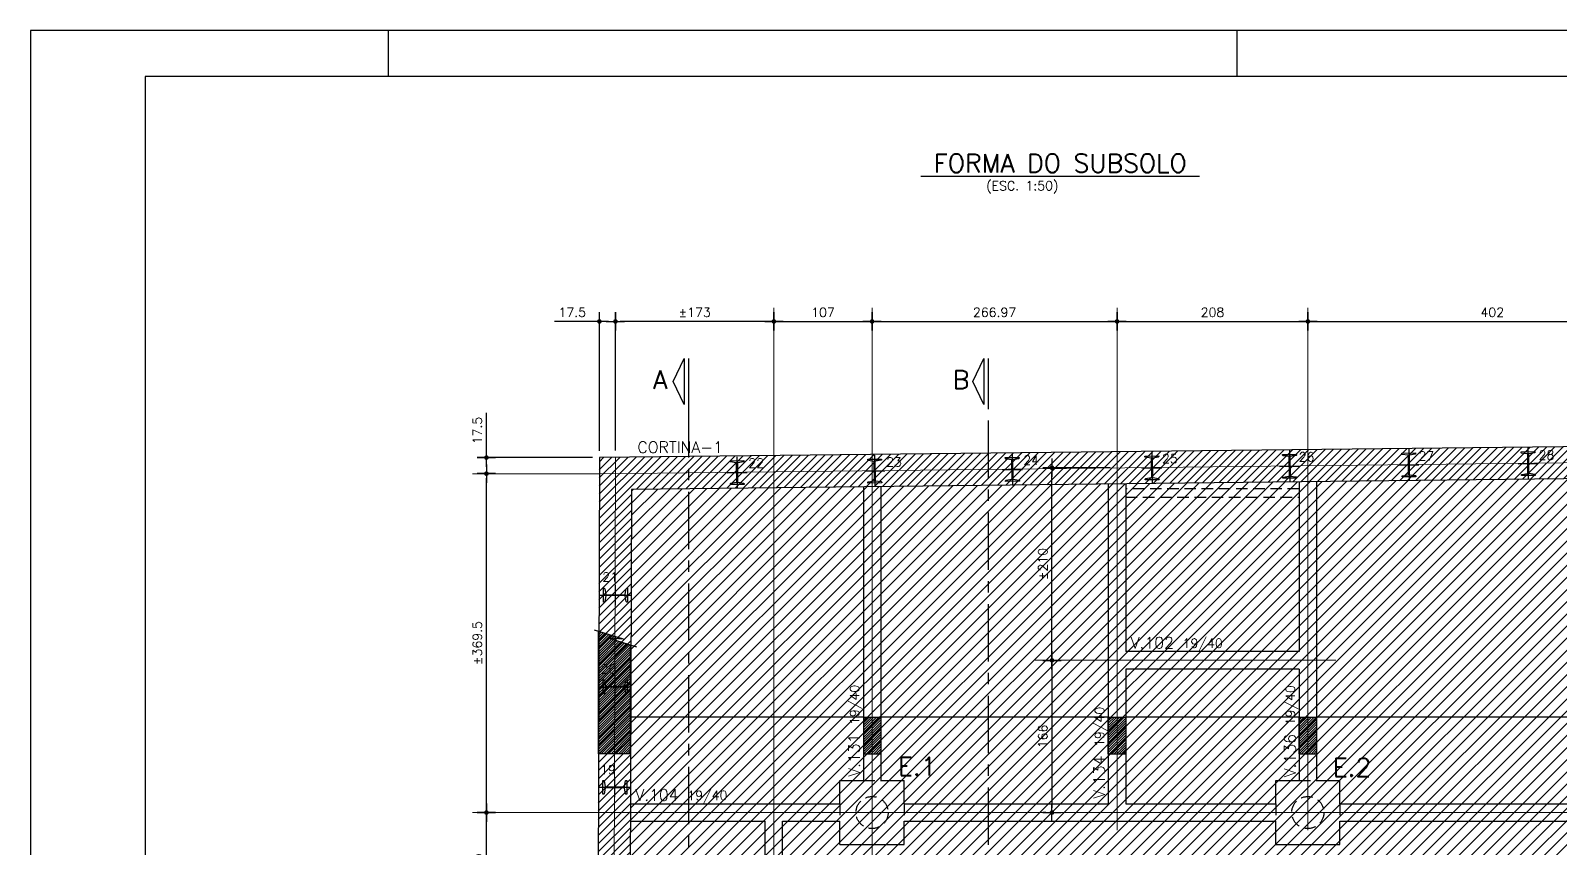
# Model space of a CAD drawing. Header units: inches. Extents: x 164 to 6104, y 4585 to 8790.
# Drawn here: x 164 to 1831, y 7899 to 8790 of the extents above; entities that cross this region are included whole.
import ezdxf

# ---------------------------------------------------------------- set-up
doc = ezdxf.new("R2010")
doc.units = ezdxf.units.IN
doc.header["$LTSCALE"] = 50
doc.header["$MEASUREMENT"] = 0
doc.linetypes.add('CENTER', pattern=[2, 1.25, -0.25, 0.25, -0.25])
doc.linetypes.add('HIDDEN', pattern=[0.375, 0.25, -0.125])
for name, color, linetype in [('ALVENARIA', 10, 'HIDDEN'), ('BLOCOS', 3, 'Continuous'), ('CORTE-FORMA', 1, 'Continuous'), ('CORTINA', 7, 'Continuous'), ('COTA', 6, 'Continuous'), ('EST_35Cm', 8, 'HIDDEN'), ('FO-TEXTO-VIGAS', 3, 'Continuous'), ('FOLHA', 7, 'Continuous'), ('HACHURA SOBRE PISO', 253, 'Continuous'), ('PERFIL-CORTINA', 210, 'Continuous'), ('TEXTO', 3, 'Continuous'), ('TEXTO_PERFIL', 4, 'Continuous')]:
    doc.layers.add(name, color=color, linetype=linetype)
for name, color, linetype, lineweight in [('FO-Eixos', 150, 'Continuous', 5), ('FO-Textos dos pilares', 3, 'Continuous', 20), ('FO-Vigas', 2, 'Continuous', 30)]:
    doc.layers.add(name, color=color, linetype=linetype, lineweight=lineweight)
doc.styles.add('060CL', font='simplex.shx', dxfattribs={"height": 11.25})
doc.styles.add('ROMANS', font='romans.shx')
doc.dimstyles.new('COTA_50', dxfattribs={"dimscale": 5, "dimtxt": 2, "dimasz": 1, "dimexe": 2, "dimexo": 1.5, "dimgap": 1, "dimtad": 1, "dimzin": 12, "dimdsep": 46, "dimtxsty": 'ROMANS', "dimblk1": 'COTA', "dimblk2": 'COTA', "dimsah": 1, "dimcen": -4, "dimdle": 1.5, "dimclrd": 6, "dimclre": 6, "dimclrt": 3, "dimadec": 0, "dimazin": 0, "dimtfac": 1, "dimtofl": 0, "dimtmove": 0, "dimatfit": 3, "dimldrblk": 'COTA', "dimfxl": 1, "dimtolj": 1, "dimtzin": 12, "dimarcsym": 0})
pattern_1 = [(45, (2325.815, 13706.9892), (-1.3258252, 1.3258252), [])]

# ---------------------------------------------------------------- blocks, each defined once
blk = doc.blocks.new('COTA')
at = {"layer": 'COTA'}
for p, q in [((2, 0), (-2, 0)), ((0, -2), (0, 2))]:
    blk.add_line(p, q, dxfattribs=at)
at = {"layer": 'COTA', "const_width": 0.5}
blk.add_lwpolyline([(-0.25, 0, 1), (0.25, 0, 1)], format="xyb", close=True, dxfattribs=at)
blk = doc.blocks.new('*D173')
at = {"layer": 'COTA', "color": 6, "lineweight": -2, "transparency": 16777216}
for p, q in [((974.5, 8468), (974.5, 8482.9)), ((1081.5, 8468), (1081.5, 8482.9)), ((979.5, 8472.9), (1076.5, 8472.9))]:
    blk.add_line(p, q, dxfattribs=at)
at = {"layer": 'Defpoints', "color": 0, "transparency": 16777216}
for p in [(1081.5, 8472.9), (974.5, 8460.5), (1081.5, 8460.5)]:
    blk.add_point(p, dxfattribs=at)
at = {"layer": 'COTA', "color": 6, "lineweight": -2, "transparency": 16777216, "xscale": 5, "yscale": 5, "zscale": 5, "rotation": 180}
blk.add_blockref('COTA', (974.5, 8472.9), dxfattribs=at)
at = {"layer": 'COTA', "color": 6, "lineweight": -2, "transparency": 16777216, "xscale": 5, "yscale": 5, "zscale": 5}
blk.add_blockref('COTA', (1081.5, 8472.9), dxfattribs=at)
at = {"layer": 'COTA', "color": 3, "transparency": 16777216, "insert": (1028, 8482.9), "char_height": 10, "attachment_point": 5, "style": 'ROMANS'}
blk.add_mtext('\\A1;107', dxfattribs=at)
blk = doc.blocks.new('*D174')
at = {"layer": 'COTA', "color": 6, "lineweight": -2, "transparency": 16777216}
for p, q in [((801.8, 8332.1), (801.8, 8482.9)), ((974.5, 8465.4), (974.5, 8482.9)), ((969.5, 8472.9), (806.8, 8472.9))]:
    blk.add_line(p, q, dxfattribs=at)
at = {"layer": 'Defpoints', "color": 0, "transparency": 16777216}
for p in [(801.8, 8472.9), (974.5, 8457.9), (801.8, 8324.6)]:
    blk.add_point(p, dxfattribs=at)
at = {"layer": 'COTA', "color": 6, "lineweight": -2, "transparency": 16777216, "xscale": 5, "yscale": 5, "zscale": 5, "rotation": 180}
blk.add_blockref('COTA', (801.8, 8472.9), dxfattribs=at)
at = {"layer": 'COTA', "color": 6, "lineweight": -2, "transparency": 16777216, "xscale": 5, "yscale": 5, "zscale": 5}
blk.add_blockref('COTA', (974.5, 8472.9), dxfattribs=at)
at = {"layer": 'COTA', "color": 3, "transparency": 16777216, "insert": (888.1, 8482.9), "char_height": 10, "attachment_point": 5, "style": 'ROMANS'}
blk.add_mtext('\\A1;%%P173', dxfattribs=at)
blk = doc.blocks.new('*D175')
at = {"layer": 'COTA', "color": 6, "lineweight": -2, "transparency": 16777216}
for p, q in [((784.3, 8331.9), (784.3, 8482.9)), ((801.8, 8467), (801.8, 8482.9)), ((779.3, 8472.9), (735.2, 8472.9)), ((806.8, 8472.9), (811.8, 8472.9))]:
    blk.add_line(p, q, dxfattribs=at)
at = {"layer": 'Defpoints', "color": 0, "transparency": 16777216}
for p in [(784.3, 8472.9), (801.8, 8459.5), (784.3, 8324.4)]:
    blk.add_point(p, dxfattribs=at)
at = {"layer": 'COTA', "color": 6, "lineweight": -2, "transparency": 16777216, "xscale": 5, "yscale": 5, "zscale": 5}
blk.add_blockref('COTA', (784.3, 8472.9), dxfattribs=at)
at = {"layer": 'COTA', "color": 6, "lineweight": -2, "transparency": 16777216, "xscale": 5, "yscale": 5, "zscale": 5, "rotation": 180}
blk.add_blockref('COTA', (801.8, 8472.9), dxfattribs=at)
at = {"layer": 'COTA', "color": 3, "transparency": 16777216, "insert": (754.7, 8482.9), "char_height": 10, "attachment_point": 5, "style": 'ROMANS'}
blk.add_mtext('\\A1;17.5', dxfattribs=at)
blk = doc.blocks.new('*D176')
at = {"layer": 'COTA', "color": 6, "lineweight": -2, "transparency": 16777216}
for p, q in [((1081.5, 8467.7), (1081.5, 8482.9)), ((1348.5, 8467.7), (1348.5, 8482.9)), ((1086.5, 8472.9), (1343.5, 8472.9))]:
    blk.add_line(p, q, dxfattribs=at)
at = {"layer": 'Defpoints', "color": 0, "transparency": 16777216}
for p in [(1348.5, 8472.9), (1081.5, 8460.2), (1348.5, 8460.2)]:
    blk.add_point(p, dxfattribs=at)
at = {"layer": 'COTA', "color": 6, "lineweight": -2, "transparency": 16777216, "xscale": 5, "yscale": 5, "zscale": 5, "rotation": 180}
blk.add_blockref('COTA', (1081.5, 8472.9), dxfattribs=at)
at = {"layer": 'COTA', "color": 6, "lineweight": -2, "transparency": 16777216, "xscale": 5, "yscale": 5, "zscale": 5}
blk.add_blockref('COTA', (1348.5, 8472.9), dxfattribs=at)
at = {"layer": 'COTA', "color": 3, "transparency": 16777216, "insert": (1215, 8482.9), "char_height": 10, "attachment_point": 5, "style": 'ROMANS'}
blk.add_mtext('\\A1;266.97', dxfattribs=at)
blk = doc.blocks.new('*D10')
at = {"layer": 'COTA', "color": 6, "lineweight": -2, "transparency": 16777216}
for p, q in [((1348.5, 8465.7), (1348.5, 8482.9)), ((1556.5, 8465.7), (1556.5, 8482.9)), ((1353.5, 8472.9), (1551.5, 8472.9))]:
    blk.add_line(p, q, dxfattribs=at)
at = {"layer": 'Defpoints', "color": 0, "transparency": 16777216}
for p in [(1556.5, 8472.9), (1348.5, 8458.2), (1556.5, 8458.2)]:
    blk.add_point(p, dxfattribs=at)
at = {"layer": 'COTA', "color": 6, "lineweight": -2, "transparency": 16777216, "xscale": 5, "yscale": 5, "zscale": 5, "rotation": 180}
blk.add_blockref('COTA', (1348.5, 8472.9), dxfattribs=at)
at = {"layer": 'COTA', "color": 6, "lineweight": -2, "transparency": 16777216, "xscale": 5, "yscale": 5, "zscale": 5}
blk.add_blockref('COTA', (1556.5, 8472.9), dxfattribs=at)
at = {"layer": 'COTA', "color": 3, "transparency": 16777216, "insert": (1452.5, 8482.9), "char_height": 10, "attachment_point": 5, "style": 'ROMANS'}
blk.add_mtext('\\A1;208', dxfattribs=at)
blk = doc.blocks.new('*D11')
at = {"layer": 'COTA', "color": 6, "lineweight": -2, "transparency": 16777216}
for p, q in [((1556.5, 8467.8), (1556.5, 8482.9)), ((1958.5, 8467.8), (1958.5, 8482.9)), ((1561.5, 8472.9), (1953.5, 8472.9))]:
    blk.add_line(p, q, dxfattribs=at)
at = {"layer": 'Defpoints', "color": 0, "transparency": 16777216}
for p in [(1958.5, 8472.9), (1556.5, 8460.3), (1958.5, 8460.3)]:
    blk.add_point(p, dxfattribs=at)
at = {"layer": 'COTA', "color": 6, "lineweight": -2, "transparency": 16777216, "xscale": 5, "yscale": 5, "zscale": 5, "rotation": 180}
blk.add_blockref('COTA', (1556.5, 8472.9), dxfattribs=at)
at = {"layer": 'COTA', "color": 6, "lineweight": -2, "transparency": 16777216, "xscale": 5, "yscale": 5, "zscale": 5}
blk.add_blockref('COTA', (1958.5, 8472.9), dxfattribs=at)
at = {"layer": 'COTA', "color": 3, "transparency": 16777216, "insert": (1757.5, 8482.9), "char_height": 10, "attachment_point": 5, "style": 'ROMANS'}
blk.add_mtext('\\A1;402', dxfattribs=at)
blk = doc.blocks.new('*D64')
at = {"layer": 'COTA', "color": 6, "lineweight": -2, "transparency": 16777216}
for p, q in [((666.2, 7937.3), (651.2, 7937.3)), ((661.2, 7814.8), (661.2, 7932.3)), ((666.2, 7809.8), (651.2, 7809.8))]:
    blk.add_line(p, q, dxfattribs=at)
at = {"layer": 'Defpoints', "color": 0, "transparency": 16777216}
for p in [(661.2, 7937.3), (673.7, 7937.3), (673.7, 7809.8)]:
    blk.add_point(p, dxfattribs=at)
at = {"layer": 'COTA', "color": 6, "lineweight": -2, "transparency": 16777216, "xscale": 5, "yscale": 5, "zscale": 5}
for p, rotation in [((661.2, 7937.3), 90), ((661.2, 7809.8), 270)]:
    blk.add_blockref('COTA', p, dxfattribs=dict(at, rotation=rotation))
at = {"layer": 'COTA', "color": 3, "transparency": 16777216, "insert": (651.2, 7873.6), "char_height": 10, "attachment_point": 5, "rotation": 90, "style": 'ROMANS'}
blk.add_mtext('\\A1;127.5', dxfattribs=at)
blk = doc.blocks.new('*D65')
at = {"layer": 'COTA', "color": 6, "lineweight": -2, "transparency": 16777216}
for p, q in [((667.1, 8306.9), (651.2, 8306.9)), ((661.2, 7942.3), (661.2, 8301.9)), ((667.1, 7937.3), (651.2, 7937.3))]:
    blk.add_line(p, q, dxfattribs=at)
at = {"layer": 'Defpoints', "color": 0, "transparency": 16777216}
for p in [(661.2, 8306.9), (674.6, 8306.9), (674.6, 7937.3)]:
    blk.add_point(p, dxfattribs=at)
at = {"layer": 'COTA', "color": 6, "lineweight": -2, "transparency": 16777216, "xscale": 5, "yscale": 5, "zscale": 5}
for p, rotation in [((661.2, 8306.9), 90), ((661.2, 7937.3), 270)]:
    blk.add_blockref('COTA', p, dxfattribs=dict(at, rotation=rotation))
at = {"layer": 'COTA', "color": 3, "transparency": 16777216, "insert": (651.2, 8122.1), "char_height": 10, "attachment_point": 5, "rotation": 90, "style": 'ROMANS'}
blk.add_mtext('\\A1;%%P369.5', dxfattribs=at)
blk = doc.blocks.new('*D66')
at = {"layer": 'COTA', "color": 6, "lineweight": -2, "transparency": 16777216}
for p, q in [((661.2, 8329.4), (661.2, 8373.4)), ((776.8, 8324.4), (651.2, 8324.4)), ((670.6, 8306.9), (651.2, 8306.9)), ((661.2, 8301.9), (661.2, 8296.9))]:
    blk.add_line(p, q, dxfattribs=at)
at = {"layer": 'Defpoints', "color": 0, "transparency": 16777216}
for p in [(661.2, 8324.4), (784.3, 8324.4), (678.1, 8306.9)]:
    blk.add_point(p, dxfattribs=at)
at = {"layer": 'COTA', "color": 6, "lineweight": -2, "transparency": 16777216, "xscale": 5, "yscale": 5, "zscale": 5}
for p, rotation in [((661.2, 8324.4), 270), ((661.2, 8306.9), 90)]:
    blk.add_blockref('COTA', p, dxfattribs=dict(at, rotation=rotation))
at = {"layer": 'COTA', "color": 3, "transparency": 16777216, "insert": (651.2, 8353.9), "char_height": 10, "attachment_point": 5, "rotation": 90, "style": 'ROMANS'}
blk.add_mtext('\\A1;17.5', dxfattribs=at)
blk = doc.blocks.new('*D125')
at = {"layer": 'COTA', "color": 6, "lineweight": -2, "transparency": 16777216}
for p, q in [((1271, 8103.3), (1267.6, 8103.3)), ((1277.6, 8098.3), (1277.6, 7942.3)), ((1271, 7937.3), (1267.6, 7937.3))]:
    blk.add_line(p, q, dxfattribs=at)
at = {"layer": 'Defpoints', "color": 0, "transparency": 16777216}
for p in [(1278.5, 8103.3), (1277.6, 7937.3), (1278.5, 7937.3)]:
    blk.add_point(p, dxfattribs=at)
at = {"layer": 'COTA', "color": 6, "lineweight": -2, "transparency": 16777216, "xscale": 5, "yscale": 5, "zscale": 5}
for p, rotation in [((1277.6, 8103.3), 90), ((1277.6, 7937.3), 270)]:
    blk.add_blockref('COTA', p, dxfattribs=dict(at, rotation=rotation))
at = {"layer": 'COTA', "color": 3, "transparency": 16777216, "insert": (1267.6, 8020.3), "char_height": 10, "attachment_point": 5, "rotation": 90, "style": 'ROMANS'}
blk.add_mtext('\\A1;166', dxfattribs=at)
blk = doc.blocks.new('*D126')
at = {"layer": 'COTA', "color": 6, "lineweight": -2, "transparency": 16777216}
for p, q in [((1341, 8313.3), (1267.6, 8313.3)), ((1277.6, 8108.3), (1277.6, 8308.3)), ((1280.7, 8103.3), (1267.6, 8103.3))]:
    blk.add_line(p, q, dxfattribs=at)
at = {"layer": 'Defpoints', "color": 0, "transparency": 16777216}
for p in [(1277.6, 8313.3), (1348.5, 8313.3), (1288.2, 8103.3)]:
    blk.add_point(p, dxfattribs=at)
at = {"layer": 'COTA', "color": 6, "lineweight": -2, "transparency": 16777216, "xscale": 5, "yscale": 5, "zscale": 5}
for p, rotation in [((1277.6, 8313.3), 90), ((1277.6, 8103.3), 270)]:
    blk.add_blockref('COTA', p, dxfattribs=dict(at, rotation=rotation))
at = {"layer": 'COTA', "color": 3, "transparency": 16777216, "insert": (1267.6, 8208.3), "char_height": 10, "attachment_point": 5, "rotation": 90, "style": 'ROMANS'}
blk.add_mtext('\\A1;%%P210', dxfattribs=at)

msp = doc.modelspace()

# ---------------------------------------------------------------- hatches: boundary and pattern name
at = {"layer": 'CORTE-FORMA'}
h = msp.add_hatch(dxfattribs=at)
h.set_pattern_fill('ANSI31', color=70, scale=15)
h.set_pattern_definition([(45, (1220.449, 13706.9892), (-1.3258252, 1.3258252), [])])
h.paths.add_polyline_path([(818.28093, 8119.85183), (794.20815, 8127.41729), (810.46864, 8126.48578), (783.28077, 8135.03022), (783.28077, 8001.46148), (818.28093, 8001.46148)])
h = msp.add_hatch(dxfattribs=at)
h.set_pattern_fill('ANSI31', color=70, scale=15)
h.set_pattern_definition([(45, (2365.8484, 13706.9892), (-1.3258252, 1.3258252), [])])
h.paths.add_polyline_path([(1071.99312, 8041.46148), (1071.99312, 8001.46148), (1090.99312, 8001.46148), (1090.99312, 8041.46148)])
h = msp.add_hatch(dxfattribs=at)
h.set_pattern_fill('ANSI31', color=70, scale=15)
h.set_pattern_definition(pattern_1)
h.paths.add_polyline_path([(1338.95968, 8001.46148), (1338.95968, 8041.46148), (1357.95968, 8041.46148), (1357.95968, 8001.46148)])
h = msp.add_hatch(dxfattribs=at)
h.set_pattern_fill('ANSI31', color=70, scale=15)
h.set_pattern_definition(pattern_1)
h.paths.add_polyline_path([(1546.95968, 8001.46148), (1546.95968, 8041.46148), (1565.95968, 8041.46148), (1565.95968, 8001.46148)])
at = {"layer": 'CORTINA'}
h = msp.add_hatch(dxfattribs=at)
h.set_pattern_fill('ANSI31', color=253, scale=50)
h.set_pattern_definition([(45, (337.457, 4585.132), (-4.419417, 4.419417), [])])
h.paths.add_polyline_path([(819.15493, 8289.78101), (3743.45968, 8322.84083), (3743.45968, 7831.33875), (3778.45968, 7831.33875), (3778.45968, 8358.23875), (784.25968, 8324.38875), (782.57712, 7769.33875), (817.57728, 7769.33875)])
at = {"layer": 'HACHURA SOBRE PISO'}
h = msp.add_hatch(dxfattribs=at)
h.set_pattern_fill('ANSI31', color=256, scale=75)
h.set_pattern_definition([(45, (-1213.1, 4585.132), (-6.629126, 6.629126), [])])
h.paths.add_polyline_path([(3743.45968, 8153.83875), (3562.49312, 8153.83875), (3562.49312, 8320.79497), (819.15493, 8289.78101), (817.57728, 7769.33875), (983.99311, 7769.33875), (983.99311, 7570.33875), (816.97404, 7570.33875), (815.83301, 7226.33872), (1005.95968, 7226.33872), (1005.95968, 7416.33875), (1146.99312, 7416.33875), (1146.99312, 7797.33875), (1167.99312, 7797.33875), (1167.99312, 7800.33875), (1419.49312, 7800.33875), (1419.49312, 7792.33875), (1489.49312, 7792.33875), (1489.49312, 7800.33875), (1938.49312, 7800.33875), (1938.49312, 7797.33875), (1978.49312, 7797.33875), (1978.49312, 7800.33875), (2518.49312, 7800.33875), (2558.49312, 7797.33875), (2558.49312, 7800.33875), (3023.49312, 7800.33875), (3023.49312, 7792.33875), (3093.49312, 7792.33875), (3093.49312, 7800.33875), (3446.99311, 7800.33875), (3446.99311, 7471.83875), (3456.99311, 7471.83875), (3456.99311, 7452.83875), (3533.49312, 7452.83875), (3533.49312, 7471.83875), (3543.49312, 7471.83875), (3543.49312, 7500.83876), (3562.49312, 7500.83876), (3562.49312, 7473.33875), (3743.45968, 7473.33875), (3743.45968, 7632.33875), (3543.49312, 7632.33875), (3543.49312, 7662.33875), (3562.49312, 7662.33875), (3562.49312, 7812.33875), (3543.49312, 7812.33875), (3543.49312, 7831.33875), (3743.45968, 7831.33875)])

# ---------------------------------------------------------------- linework, layer by layer
at = {"layer": 'ALVENARIA'}
msp.add_line((1357.95968, 8281.33875), (1546.95968, 8281.33875), dxfattribs=at)
at = {"layer": 'ALVENARIA', "flags": 128}
msp.add_lwpolyline([(1546.95968, 8290.33875), (1357.95968, 8290.33875)], dxfattribs=at)
at = {"layer": 'BLOCOS'}
for p, q in [((1046.49312, 7972.33875), (1071.99312, 7972.33875)), ((1046.49312, 7946.83875), (1046.49312, 7972.33875)), ((1090.99312, 7972.33875), (1116.49312, 7972.33875)), ((1116.49312, 7946.83875), (1116.49312, 7972.33875)), ((1521.45968, 7972.33875), (1546.95968, 7972.33875)), ((1521.45968, 7946.83875), (1521.45968, 7972.33875)), ((1565.95968, 7972.33875), (1591.45968, 7972.33875)), ((1591.45968, 7946.83875), (1591.45968, 7972.33875)), ((1046.49312, 7902.33875), (1046.49312, 7927.83875)), ((1116.49312, 7902.33875), (1116.49312, 7927.83875)), ((1521.45968, 7902.33875), (1521.45968, 7927.83875)), ((1591.45968, 7902.33875), (1591.45968, 7927.83875)), ((1046.49312, 7902.33875), (1116.49312, 7902.33875)), ((1521.45968, 7902.33875), (1591.45968, 7902.33875))]:
    msp.add_line(p, q, dxfattribs=at)
at = {"layer": 'BLOCOS', "color": 8, "linetype": 'HIDDEN'}
for p, q in [((1071.99312, 7972.33875), (1090.99312, 7972.33875)), ((1546.95968, 7972.33875), (1565.95968, 7972.33875)), ((1046.49312, 7946.83875), (1046.49312, 7927.83875)), ((1116.49312, 7946.83875), (1116.49312, 7927.83875)), ((1521.45968, 7946.83875), (1521.45968, 7927.83875)), ((1591.45968, 7946.83875), (1591.45968, 7927.83875))]:
    msp.add_line(p, q, dxfattribs=at)
at = {"layer": 'CORTE-FORMA', "color": 8}
for p, q in [((810.46864, 8126.48578), (779.0116, 8136.37191)), ((825.25423, 8117.66031), (794.20815, 8127.41729)), ((810.46864, 8126.48578), (794.20815, 8127.41729)), ((1071.99312, 8041.46148), (818.40219, 8041.46148)), ((1338.95968, 8041.46148), (1090.99312, 8041.46148)), ((1546.95968, 8041.46148), (1357.95968, 8041.46148)), ((1948.99312, 8041.46148), (1565.95968, 8041.46148))]:
    msp.add_line(p, q, dxfattribs=at)
at = {"layer": 'CORTE-FORMA'}
for p, q in [((783.28077, 8001.46148), (783.28077, 8135.03022)), ((818.28093, 8001.46148), (818.28093, 8119.85183)), ((1071.99312, 8041.46148), (1090.99312, 8041.46148)), ((1071.99312, 8041.46148), (1071.99312, 8001.46148)), ((1090.99312, 8041.46148), (1090.99312, 8001.46148)), ((1338.95968, 8041.46148), (1357.95968, 8041.46148)), ((1338.95968, 8001.46148), (1338.95968, 8041.46148)), ((1357.95968, 8041.46148), (1357.95968, 8001.46148)), ((1546.95968, 8041.46148), (1565.95968, 8041.46148)), ((1546.95968, 8001.46148), (1546.95968, 8041.46148)), ((1565.95968, 8041.46148), (1565.95968, 8001.46148)), ((818.28093, 8001.46148), (783.28077, 8001.46148)), ((1071.99312, 8001.46148), (1090.99312, 8001.46148)), ((1338.95968, 8001.46148), (1357.95968, 8001.46148)), ((1546.95968, 8001.46148), (1565.95968, 8001.46148))]:
    msp.add_line(p, q, dxfattribs=at)
at = {"layer": 'CORTINA'}
for p, q in [((3778.45968, 8358.23875), (784.25968, 8324.38875)), ((784.25968, 8324.38875), (775.90358, 5567.83875)), ((3743.45968, 8322.84083), (819.15493, 8289.78101)), ((819.15493, 8289.78101), (817.57728, 7769.33875))]:
    msp.add_line(p, q, dxfattribs=at)
at = {"layer": 'EST_35Cm', "color": 8}
for centre in [(1081.49312, 7937.33875), (1556.45968, 7937.33875)]:
    msp.add_circle(centre, 17.5, dxfattribs=at)
at = {"layer": 'FO-Eixos'}
for p, q in [((974.49279, 7482.5), (974.49279, 8487.88815)), ((1081.49312, 8487.88815), (1081.49312, 7864.64467)), ((1348.45968, 8487.88815), (1348.45968, 7918.25622)), ((1556.45968, 8487.88815), (1556.45968, 7918.25622)), ((3778.45968, 8340.73763), (784.20663, 8306.88703)), ((801.76036, 8324.5866), (793.40366, 5567.83875)), ((784.20663, 8306.88703), (646.16579, 8306.88703)), ((1587.11211, 8103.33875), (1259.37917, 8103.33875)), ((646.16579, 7937.33875), (3928.49718, 7937.33875))]:
    msp.add_line(p, q, dxfattribs=at)
at = {"layer": 'FO-Vigas'}
for p, q in [((1071.99312, 8292.18681), (1071.99312, 7972.33875)), ((1090.99312, 8292.40161), (1090.99312, 7972.33875)), ((1338.95968, 8295.6575), (1338.95968, 7946.83875)), ((1357.95968, 8295.8723), (1357.95968, 8112.83875)), ((1546.95968, 8298.00898), (1546.95968, 8112.83875)), ((1565.95968, 8298.22378), (1565.95968, 7972.33875)), ((1546.95968, 8112.83875), (1357.95968, 8112.83875)), ((1357.95968, 8093.83875), (1357.95968, 7946.83875)), ((1546.95968, 8093.83875), (1357.95968, 8093.83875)), ((1546.95968, 8093.83875), (1546.95968, 7972.33875)), ((818.11535, 7946.83875), (1046.49312, 7946.83875)), ((1116.49312, 7946.83875), (1338.95968, 7946.83875)), ((1357.95968, 7946.83875), (1521.45968, 7946.83875)), ((1591.45968, 7946.83875), (1948.99312, 7946.83875)), ((818.05775, 7927.83875), (964.99311, 7927.83875)), ((964.99311, 7769.33875), (964.99311, 7927.83875)), ((983.99311, 7769.33875), (983.99311, 7927.83875)), ((983.99311, 7927.83875), (1046.49312, 7927.83875)), ((1116.49312, 7927.83875), (1521.45968, 7927.83875)), ((1591.45968, 7927.83875), (1948.99312, 7927.83875))]:
    msp.add_line(p, q, dxfattribs=at)
at = {"layer": 'FOLHA'}
for p, q in [((554.32313, 8740.13181), (554.32313, 8790.13181)), ((1479.32313, 8740.13181), (1479.32313, 8790.13181))]:
    msp.add_line(p, q, dxfattribs=at)
at = {"layer": 'FOLHA', "color": 1}
for p, q in [((289.32313, 8740.13181), (289.32313, 4635.13181)), ((6059.32313, 8740.13181), (289.32313, 8740.13181))]:
    msp.add_line(p, q, dxfattribs=at)
at = {"layer": 'FOLHA'}
msp.add_lwpolyline([(164.32313, 8790.13181), (164.32313, 4585.13181), (6104.32313, 4585.13181), (6104.32313, 8790.13181)], close=True, dxfattribs=at)
at = {"layer": 'PERFIL-CORTINA', "color": 210}
for p, q in [((1536.38264, 8332.24041), (1536.77488, 8297.54501)), ((1666.37433, 8333.70999), (1666.76657, 8299.01459)), ((1796.36603, 8335.17957), (1796.75826, 8300.48417)), ((934.20119, 8325.43275), (934.59343, 8290.73736)), ((1084.1916, 8327.12842), (1084.58384, 8292.43303)), ((1226.73166, 8324.39078), (1241.7307, 8324.56035)), ((1226.74018, 8323.63674), (1226.73166, 8324.39078)), ((1233.38224, 8322.03854), (1227.22996, 8323.0336)), ((1234.09732, 8301.50735), (1233.87203, 8321.43539)), ((1234.18202, 8328.82409), (1234.57426, 8294.1287)), ((1234.65897, 8321.44429), (1234.88425, 8301.51739)), ((1241.26321, 8323.19225), (1235.13499, 8322.05835)), ((1241.7307, 8324.56035), (1241.73923, 8323.80631)), ((1386.39222, 8330.54473), (1386.78446, 8295.84934)), ((1655.66218, 8316.23897), (1677.47872, 8316.48561)), ((1785.65387, 8317.70855), (1807.47042, 8317.95519)), ((923.48904, 8307.96173), (945.30558, 8308.20837)), ((1073.47945, 8309.6574), (1095.296, 8309.90404)), ((1223.46987, 8311.35307), (1245.28641, 8311.59971)), ((1227.02558, 8298.39244), (1227.01705, 8299.14648)), ((1242.02462, 8298.56201), (1227.02558, 8298.39244)), ((1227.49307, 8299.76054), (1233.62128, 8300.89443)), ((1235.37403, 8300.91425), (1241.52631, 8299.91919)), ((1242.01609, 8299.31605), (1242.02462, 8298.56201)), ((1375.68007, 8313.07372), (1397.49662, 8313.32036)), ((1525.67049, 8314.76939), (1547.48703, 8315.01603)), ((801.80513, 8163.52158), (801.80513, 8185.33952)), ((784.45632, 8174.43055), (819.15393, 8174.43055)), ((801.50199, 8063.52204), (801.50199, 8085.33998)), ((784.15319, 8074.43101), (818.8508, 8074.43101)), ((801.16977, 7953.92842), (801.16977, 7975.74636)), ((783.82097, 7964.83739), (818.51858, 7964.83739))]:
    msp.add_line(p, q, dxfattribs=at)
for points in [[(934.11648, 8298.11601), (933.89119, 8318.04405, 0.3485364155), (933.40141, 8318.6472), (927.24913, 8319.64226, -0.3485364155), (926.75935, 8320.2454), (926.75083, 8320.99944), (941.74987, 8321.16901), (941.7584, 8320.41497, -0.3485364155), (941.28238, 8319.80091), (935.15416, 8318.66701, 0.3485364155), (934.67814, 8318.05295), (934.90342, 8298.12605, 0.3485364155), (935.3932, 8297.52291), (941.54548, 8296.52785, -0.3485364155), (942.03526, 8295.92471), (942.04379, 8295.17067), (927.04475, 8295.0011), (927.03622, 8295.75514, -0.3485364155), (927.51224, 8296.3692), (933.64045, 8297.50309, 0.3490499028), (934.11646, 8298.1183)], [(1084.1069, 8299.81168), (1083.88161, 8319.73972, 0.3485364155), (1083.39183, 8320.34287), (1077.23955, 8321.33793, -0.3485364155), (1076.74977, 8321.94107), (1076.74124, 8322.69511), (1091.74029, 8322.86468), (1091.74881, 8322.11064, -0.3485364155), (1091.27279, 8321.49658), (1085.14458, 8320.36268, 0.3485364155), (1084.66856, 8319.74862), (1084.89384, 8299.82172, 0.3485364155), (1085.38362, 8299.21858), (1091.5359, 8298.22352, -0.3485364155), (1092.02568, 8297.62038), (1092.0342, 8296.86634), (1077.03516, 8296.69677), (1077.02664, 8297.45081, -0.3485364155), (1077.50266, 8298.06487), (1083.63087, 8299.19876, 0.3490499028), (1084.10687, 8299.81397)], [(1386.30752, 8303.228), (1386.08223, 8323.15604, 0.3485364155), (1385.59245, 8323.75918), (1379.44017, 8324.75424, -0.3485364155), (1378.95039, 8325.35739), (1378.94186, 8326.11142), (1393.94091, 8326.28099), (1393.94943, 8325.52695, -0.3485364155), (1393.47341, 8324.91289), (1387.3452, 8323.779, 0.3485364155), (1386.86918, 8323.16494), (1387.09446, 8303.23804, 0.3485364155), (1387.58424, 8302.6349), (1393.73652, 8301.63983, -0.3485364155), (1394.2263, 8301.03669), (1394.23482, 8300.28265), (1379.23578, 8300.11309), (1379.22726, 8300.86712, -0.3485364155), (1379.70328, 8301.48118), (1385.83149, 8302.61508, 0.3490499028), (1386.30749, 8303.23029)], [(1536.29794, 8304.92367), (1536.07265, 8324.85171, 0.3485364155), (1535.58286, 8325.45485), (1529.43058, 8326.44991, -0.3485364155), (1528.9408, 8327.05306), (1528.93228, 8327.80709), (1543.93132, 8327.97666), (1543.93985, 8327.22262, -0.3485364155), (1543.46383, 8326.60856), (1537.33561, 8325.47467, 0.3485364155), (1536.85959, 8324.86061), (1537.08487, 8304.93371, 0.3485364155), (1537.57465, 8304.33057), (1543.72693, 8303.3355, -0.3485364155), (1544.21671, 8302.73236), (1544.22524, 8301.97832), (1529.2262, 8301.80876), (1529.21767, 8302.56279, -0.3485364155), (1529.69369, 8303.17685), (1535.8219, 8304.31075, 0.3490499028), (1536.29791, 8304.92596)], [(1666.28963, 8306.39325), (1666.06434, 8326.32129, 0.3485364155), (1665.57456, 8326.92443), (1659.42228, 8327.9195, -0.3485364155), (1658.9325, 8328.52264), (1658.92397, 8329.27668), (1673.92301, 8329.44624), (1673.93154, 8328.6922, -0.3485364155), (1673.45552, 8328.07814), (1667.32731, 8326.94425, 0.3485364155), (1666.85129, 8326.33019), (1667.07657, 8306.40329, 0.3485364155), (1667.56635, 8305.80015), (1673.71863, 8304.80508, -0.3485364155), (1674.20841, 8304.20194), (1674.21693, 8303.4479), (1659.21789, 8303.27834), (1659.20936, 8304.03238, -0.3485364155), (1659.68538, 8304.64643), (1665.8136, 8305.78033, 0.3490499028), (1666.2896, 8306.39554)], [(1796.28132, 8307.86283), (1796.05603, 8327.79087, 0.3485364155), (1795.56625, 8328.39401), (1789.41397, 8329.38908, -0.3485364155), (1788.92419, 8329.99222), (1788.91567, 8330.74626), (1803.91471, 8330.91582), (1803.92323, 8330.16178, -0.3485364155), (1803.44721, 8329.54772), (1797.319, 8328.41383, 0.3485364155), (1796.84298, 8327.79977), (1797.06826, 8307.87287, 0.3485364155), (1797.55804, 8307.26973), (1803.71032, 8306.27466, -0.3485364155), (1804.2001, 8305.67152), (1804.20862, 8304.91748), (1789.20958, 8304.74792), (1789.20106, 8305.50196, -0.3485364155), (1789.67708, 8306.11602), (1795.80529, 8307.24991, 0.3490499028), (1796.2813, 8307.86512)], [(811.77036, 8174.03705), (791.84104, 8174.03705, 0.3485364155), (791.2324, 8173.55412), (790.16785, 8167.41348, -0.3485364155), (789.55921, 8166.93055), (788.80513, 8166.93055), (788.80513, 8181.93055), (789.55921, 8181.93055, -0.3485364155), (790.16785, 8181.44762), (791.2324, 8175.30698, 0.3485364155), (791.84104, 8174.82405), (811.76921, 8174.82405, 0.3485364155), (812.37785, 8175.30698), (813.4424, 8181.44762, -0.3485364155), (814.05104, 8181.93055), (814.80513, 8181.93055), (814.80513, 8166.93055), (814.05104, 8166.93055, -0.3485364155), (813.4424, 8167.41348), (812.37785, 8173.55412, 0.3490499028), (811.76806, 8174.03705)], [(811.46722, 8074.03751), (791.5379, 8074.03751, 0.3485364155), (790.92926, 8073.55458), (789.86472, 8067.41394, -0.3485364155), (789.25608, 8066.93101), (788.50199, 8066.93101), (788.50199, 8081.93101), (789.25608, 8081.93101, -0.3485364155), (789.86472, 8081.44808), (790.92926, 8075.30744, 0.3485364155), (791.5379, 8074.82451), (811.46608, 8074.82451, 0.3485364155), (812.07472, 8075.30744), (813.13926, 8081.44808, -0.3485364155), (813.7479, 8081.93101), (814.50199, 8081.93101), (814.50199, 8066.93101), (813.7479, 8066.93101, -0.3485364155), (813.13926, 8067.41394), (812.07472, 8073.55458, 0.3490499028), (811.46493, 8074.03751)], [(811.135, 7964.44389), (791.20569, 7964.44389, 0.3485364155), (790.59705, 7963.96096), (789.5325, 7957.82032, -0.3485364155), (788.92386, 7957.33739), (788.16977, 7957.33739), (788.16977, 7972.33739), (788.92386, 7972.33739, -0.3485364155), (789.5325, 7971.85446), (790.59705, 7965.71382, 0.3485364155), (791.20569, 7965.23089), (811.13386, 7965.23089, 0.3485364155), (811.7425, 7965.71382), (812.80705, 7971.85446, -0.3485364155), (813.41569, 7972.33739), (814.16977, 7972.33739), (814.16977, 7957.33739), (813.41569, 7957.33739, -0.3485364155), (812.80705, 7957.82032), (811.7425, 7963.96096, 0.3490499028), (811.13271, 7964.44389)]]:
    msp.add_lwpolyline(points, format="xyb", dxfattribs=at)
for centre, start, end in [((1227.36514, 8323.6438), 180.64771208, 257.50893766), ((1233.24706, 8321.42833), 0.64771208, 77.50893766), ((1235.28393, 8321.45136), 103.78648651, 180.64771208), ((1241.11427, 8323.79924), 283.78648651, 0.64771208), ((1227.64201, 8299.15354), 103.78648651, 180.64771208), ((1233.47234, 8301.50143), 283.78656389, 0.75270805), ((1235.50921, 8301.52446), 180.64771208, 257.50893766), ((1241.39113, 8299.30898), 0.64771208, 77.50893766)]:
    msp.add_arc(centre, 0.625, start, end, dxfattribs=at)
at = {"layer": 'TEXTO', "color": 3}
for p, q in [((881.86289, 8382.46457), (881.86289, 8432.46457)), ((1208.36289, 8382.46457), (1208.36289, 8432.46457))]:
    msp.add_line(p, q, dxfattribs=at)
at = {"layer": 'TEXTO', "color": 8, "linetype": 'CENTER'}
for p, q in [((881.86289, 5024.69625), (881.86289, 8382.46457)), ((1208.36289, 5002.19625), (1208.36289, 8382.46457))]:
    msp.add_line(p, q, dxfattribs=at)
at = {"layer": 'TEXTO', "color": 3}
for points in [[(876.86289, 8432.46457), (876.86289, 8382.46457), (864.86289, 8407.46457), (876.86289, 8432.46457)], [(1203.36289, 8432.46457), (1203.36289, 8382.46457), (1191.36289, 8407.46457), (1203.36289, 8432.46457)]]:
    msp.add_lwpolyline(points, dxfattribs=at)

# ---------------------------------------------------------------- texts
at = {"layer": 'FO-TEXTO-VIGAS', "color": 1, "style": 'ROMANS'}
for s, p in [('CORTINA-1', (825.75863, 8329.47339)), ('V.102', (1363.35413, 8116.18016)), ('V.104', (823.5098, 7950.18016))]:
    msp.add_text(s, height=12.5, dxfattribs=at).set_placement(p)
at = {"layer": 'FO-TEXTO-VIGAS', "style": 'ROMANS'}
for p in [(1419.96186, 8117.00052), (880.11753, 7951.00052)]:
    msp.add_text('19/40', height=10, dxfattribs=at).set_placement(p)
for p in [(1067.44732, 8032.91989), (1542.41388, 8032.41989), (1334.41388, 8008.91989)]:
    msp.add_text('19/40', height=10, rotation=90, dxfattribs=at).set_placement(p)
at = {"layer": 'FO-TEXTO-VIGAS', "color": 1, "style": 'ROMANS'}
for s, p in [('V.131', (1068.26768, 7976.31216)), ('V.136', (1543.23424, 7975.81216)), ('V.134', (1335.23424, 7952.31216))]:
    msp.add_text(s, height=12.5, rotation=90, dxfattribs=at).set_placement(p)
at = {"layer": 'FO-Textos dos pilares', "color": 1, "linetype": 'Continuous', "style": 'ROMANS'}
for s, p in [('E.1', (1109.61829, 7977.74313)), ('E.2', (1583.58485, 7976.74313))]:
    msp.add_text(s, height=20, dxfattribs=at).set_placement(p)
at = {"layer": 'TEXTO', "color": 1, "style": 'ROMANS'}
for s, p in [('%%U FORMA DO SUBSOLO ', (1134.81493, 8635.5047)), ('A', (842.82097, 8399.39631)), ('B', (1169.32097, 8399.39631))]:
    msp.add_text(s, height=20, dxfattribs=at).set_placement(p)
at = {"layer": 'TEXTO', "color": 3, "style": 'ROMANS'}
msp.add_text('(ESC. 1:50)', height=10, dxfattribs=at).set_placement((1205.81655, 8615.82253))
at = {"layer": 'TEXTO_PERFIL', "color": 3, "style": '060CL'}
for s, p in [('28', (1808.00916, 8322.1467)), ('22', (946.60009, 8313.40664)), ('23', (1096.84243, 8314.59893)), ('24', (1246.32901, 8316.54628)), ('25', (1397.53151, 8318.26693)), ('26', (1546.51425, 8320.21429)), ('27', (1677.00978, 8321.18049)), ('21', (787.44202, 8189.14974)), ('20', (785.65316, 8088.89856)), ('19', (785.04533, 7979.05319))]:
    msp.add_text(s, height=10, dxfattribs=at).set_placement(p)

# ---------------------------------------------------------------- dimensions: what is measured, and where the dimension line sits
at = {"layer": 'COTA'}
for base, p1, p2, picture, middle in [((784.25968, 8472.88815), (801.76036, 8459.45482), (784.25968, 8324.38875), '*D175', (754.73587, 8482.88815)), ((1348.45968, 8472.88815), (1081.49312, 8460.24613), (1348.45968, 8460.24613), '*D176', (1214.9764, 8482.88815)), ((1556.45968, 8472.88815), (1348.45968, 8458.17337), (1556.45968, 8458.17337), '*D10', (1452.45968, 8482.88815))]:
    dim = msp.add_linear_dim(base=base, p1=p1, p2=p2, dimstyle='COTA_50', dxfattribs=at)
    dim.commit()
    dim.dimension.update_dxf_attribs({"geometry": picture, "text_midpoint": middle})
dim = msp.add_linear_dim(base=(801.76036, 8472.88815), p1=(974.49279, 8457.87224), p2=(801.76036, 8324.5866), text='%%P173', dimstyle='COTA_50', dxfattribs=at)
dim.commit()
dim.dimension.update_dxf_attribs({"geometry": '*D174', "text_midpoint": (888.12658, 8482.88815)})
for base, p1, p2, picture, middle in [((1081.49312, 8472.88815), (974.49279, 8460.5437), (1081.49312, 8460.5437), '*D173', (1027.99296, 8482.88815)), ((1958.49312, 8472.88815), (1556.45968, 8460.34183), (1958.49312, 8460.34183), '*D11', (1757.4764, 8482.88815))]:
    dim = msp.add_linear_dim(base=base, p1=p1, p2=p2, dimstyle='COTA_50', override={"dimdec": 0}, dxfattribs=at)
    dim.commit()
    dim.dimension.update_dxf_attribs({"geometry": picture, "text_midpoint": middle})
for base, p1, p2, picture, middle in [((661.16579, 8324.38875), (678.13318, 8306.88703), (784.25968, 8324.38875), '*D66', (651.16579, 8353.91256)), ((1277.55612, 7937.33875), (1278.4649, 8103.33875), (1278.4649, 7937.33875), '*D125', (1267.55612, 8020.33875)), ((661.16579, 7937.33875), (673.65761, 7809.83875), (673.65761, 7937.33875), '*D64', (651.16579, 7873.58875))]:
    dim = msp.add_linear_dim(base=base, p1=p1, p2=p2, angle=90, dimstyle='COTA_50', dxfattribs=at)
    dim.commit()
    dim.dimension.update_dxf_attribs({"geometry": picture, "text_midpoint": middle})
for base, p1, p2, text, picture, middle in [((661.16579, 8306.88703), (674.56805, 7937.33875), (674.56805, 8306.88703), '%%P369.5', '*D65', (651.16579, 8122.11289)), ((1277.55612, 8313.26602), (1288.18545, 8103.33875), (1348.45968, 8313.26602), '%%P210', '*D126', (1267.55612, 8208.30238))]:
    dim = msp.add_linear_dim(base=base, p1=p1, p2=p2, angle=90, text=text, dimstyle='COTA_50', dxfattribs=at)
    dim.commit()
    dim.dimension.update_dxf_attribs({"geometry": picture, "text_midpoint": middle})

doc.saveas('drawing.dxf')
